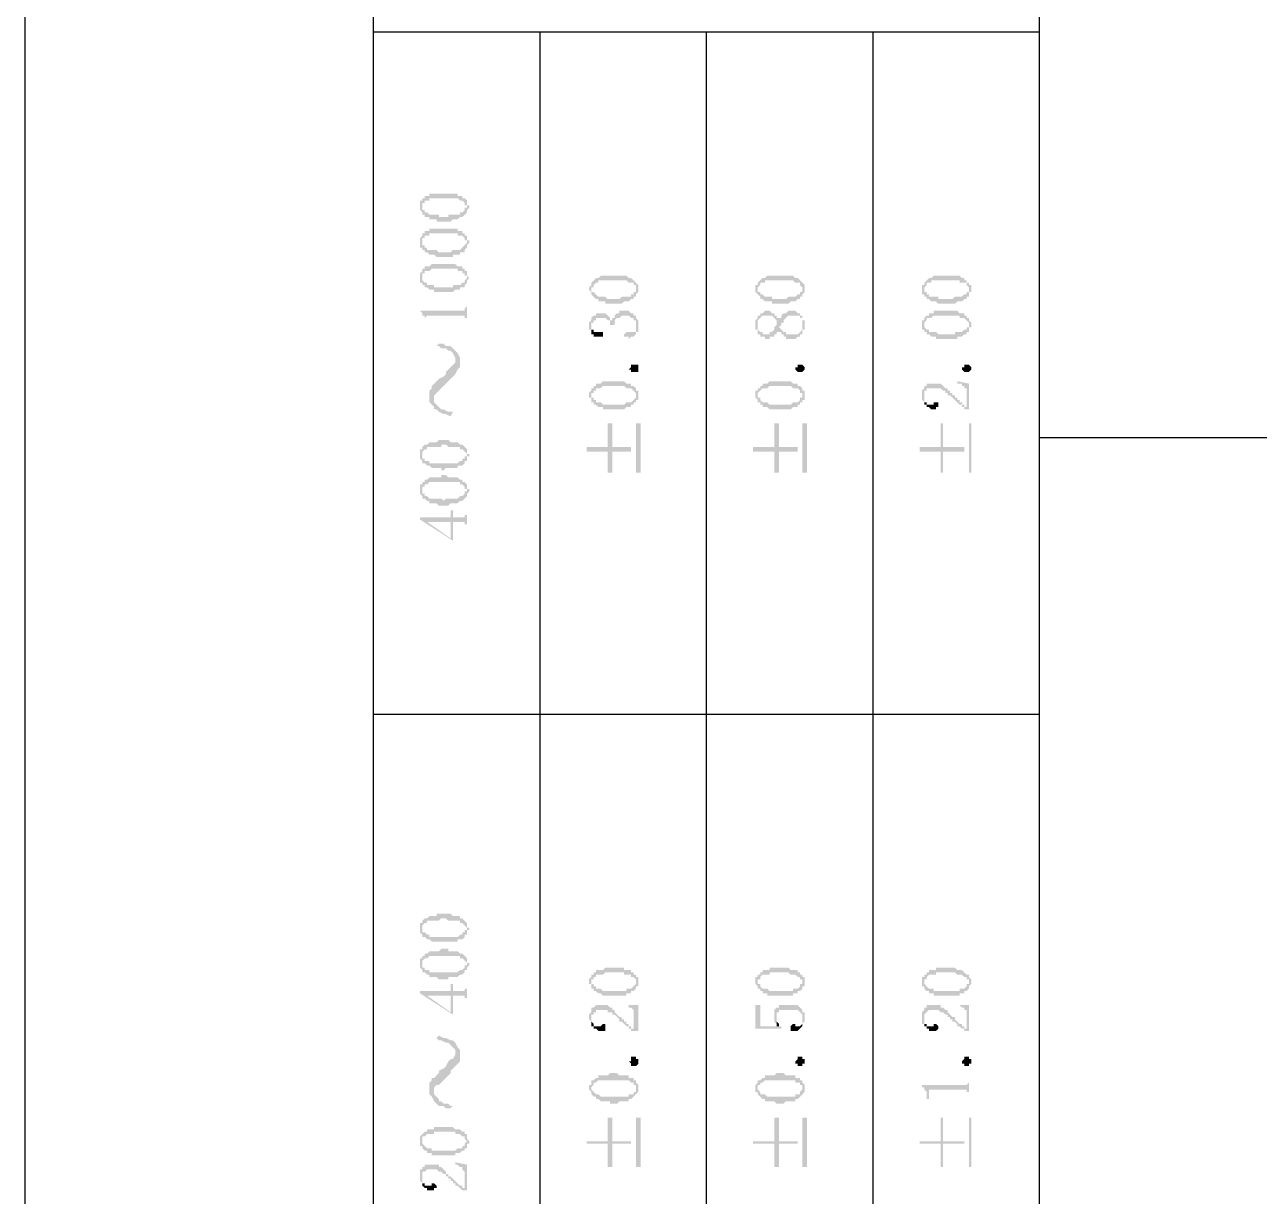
# Model space of a CAD drawing. Header units: inches. Extents: x 3613 to 8393, y -2205 to -794.
# Drawn here: x 5755.97 to 5779.73, y -1768.78 to -1746.24 of the extents above; entities that cross this region are included whole.
import ezdxf

# ---------------------------------------------------------------- set-up
doc = ezdxf.new("R2010")
doc.units = ezdxf.units.IN
doc.header["$MEASUREMENT"] = 0

msp = doc.modelspace()

# ---------------------------------------------------------------- hatches: boundary and pattern name
at = {"transparency": 33554559}
for points in [[(5763.582, -1749.761), (5763.582, -1749.806), (5763.582, -1749.806), (5763.627, -1749.851), (5763.627, -1749.715), (5763.627, -1749.67), (5763.673, -1749.67), (5763.673, -1749.625), (5763.763, -1749.625), (5763.763, -1749.58), (5764.304, -1749.58), (5764.35, -1749.625), (5764.395, -1749.625), (5764.44, -1749.67), (5764.44, -1749.715), (5764.485, -1749.715), (5764.485, -1749.761), (5764.485, -1749.625), (5764.44, -1749.58), (5764.395, -1749.58), (5764.395, -1749.535), (5764.304, -1749.535), (5764.304, -1749.49), (5763.763, -1749.49), (5763.763, -1749.535), (5763.673, -1749.535), (5763.673, -1749.58), (5763.627, -1749.58), (5763.627, -1749.625), (5763.582, -1749.625), (5763.582, -1749.67), (5763.582, -1749.715)], [(5763.627, -1749.851), (5763.627, -1749.896), (5763.673, -1749.896), (5763.673, -1749.941), (5763.763, -1749.941), (5763.763, -1749.986), (5763.898, -1749.986), (5763.898, -1750.031), (5764.169, -1750.031), (5764.214, -1749.986), (5764.304, -1749.986), (5764.35, -1749.941), (5764.395, -1749.941), (5764.44, -1749.896), (5764.44, -1749.896), (5764.485, -1749.851), (5764.485, -1749.806), (5764.485, -1749.806), (5764.53, -1749.761), (5764.53, -1749.715), (5764.485, -1749.715), (5764.485, -1749.67), (5764.485, -1749.625), (5764.485, -1749.761), (5764.44, -1749.761), (5764.44, -1749.806), (5764.44, -1749.806), (5764.395, -1749.851), (5764.35, -1749.851), (5764.35, -1749.896), (5764.124, -1749.896), (5764.124, -1749.941), (5763.943, -1749.941), (5763.943, -1749.896), (5763.763, -1749.896), (5763.718, -1749.851), (5763.673, -1749.851), (5763.673, -1749.806), (5763.627, -1749.806), (5763.627, -1749.761), (5763.627, -1749.761)], [(5763.582, -1750.438), (5763.582, -1750.528), (5763.627, -1750.528), (5763.627, -1750.438), (5763.627, -1750.392), (5763.627, -1750.347), (5763.673, -1750.347), (5763.673, -1750.302), (5763.763, -1750.302), (5763.763, -1750.257), (5764.304, -1750.257), (5764.304, -1750.302), (5764.395, -1750.302), (5764.44, -1750.347), (5764.44, -1750.392), (5764.485, -1750.392), (5764.485, -1750.438), (5764.485, -1750.302), (5764.44, -1750.302), (5764.44, -1750.257), (5764.395, -1750.257), (5764.395, -1750.212), (5764.304, -1750.212), (5764.304, -1750.167), (5763.763, -1750.167), (5763.763, -1750.212), (5763.673, -1750.212), (5763.673, -1750.257), (5763.627, -1750.257), (5763.627, -1750.302), (5763.627, -1750.302), (5763.582, -1750.347), (5763.582, -1750.392), (5763.582, -1750.392)], [(5763.627, -1750.528), (5763.627, -1750.573), (5763.673, -1750.573), (5763.673, -1750.618), (5763.718, -1750.618), (5763.763, -1750.663), (5763.853, -1750.663), (5763.898, -1750.708), (5764.214, -1750.708), (5764.214, -1750.663), (5764.35, -1750.663), (5764.35, -1750.618), (5764.44, -1750.618), (5764.44, -1750.573), (5764.44, -1750.573), (5764.485, -1750.528), (5764.485, -1750.483), (5764.485, -1750.483), (5764.53, -1750.438), (5764.53, -1750.392), (5764.485, -1750.392), (5764.485, -1750.347), (5764.485, -1750.302), (5764.485, -1750.438), (5764.485, -1750.438), (5764.44, -1750.483), (5764.44, -1750.483), (5764.395, -1750.528), (5764.395, -1750.528), (5764.35, -1750.573), (5764.214, -1750.573), (5764.169, -1750.618), (5763.943, -1750.618), (5763.898, -1750.573), (5763.718, -1750.573), (5763.718, -1750.528), (5763.673, -1750.528), (5763.673, -1750.483), (5763.627, -1750.483), (5763.627, -1750.438), (5763.627, -1750.438)], [(5763.582, -1751.115), (5763.582, -1751.16), (5763.582, -1751.205), (5763.627, -1751.205), (5763.627, -1751.25), (5763.627, -1751.115), (5763.627, -1751.069), (5763.627, -1751.024), (5763.673, -1751.024), (5763.673, -1750.979), (5763.763, -1750.979), (5763.808, -1750.934), (5764.304, -1750.934), (5764.304, -1750.979), (5764.395, -1750.979), (5764.395, -1751.024), (5764.44, -1751.024), (5764.44, -1751.069), (5764.485, -1751.069), (5764.485, -1751.115), (5764.485, -1750.979), (5764.44, -1750.979), (5764.44, -1750.934), (5764.395, -1750.934), (5764.395, -1750.889), (5764.304, -1750.889), (5764.259, -1750.844), (5763.808, -1750.844), (5763.763, -1750.889), (5763.673, -1750.889), (5763.673, -1750.934), (5763.627, -1750.934), (5763.627, -1750.979), (5763.627, -1750.979), (5763.582, -1751.024), (5763.582, -1751.069), (5763.582, -1751.069)], [(5763.627, -1751.25), (5763.673, -1751.25), (5763.673, -1751.295), (5763.718, -1751.295), (5763.763, -1751.34), (5763.853, -1751.34), (5763.853, -1751.385), (5764.214, -1751.385), (5764.259, -1751.34), (5764.35, -1751.34), (5764.35, -1751.295), (5764.44, -1751.295), (5764.44, -1751.25), (5764.44, -1751.25), (5764.485, -1751.205), (5764.485, -1751.16), (5764.485, -1751.16), (5764.53, -1751.115), (5764.53, -1751.115), (5764.485, -1751.069), (5764.485, -1751.024), (5764.485, -1750.979), (5764.485, -1751.115), (5764.485, -1751.115), (5764.44, -1751.16), (5764.44, -1751.205), (5764.395, -1751.205), (5764.35, -1751.25), (5764.214, -1751.25), (5764.214, -1751.295), (5763.853, -1751.295), (5763.853, -1751.25), (5763.718, -1751.25), (5763.718, -1751.205), (5763.673, -1751.205), (5763.627, -1751.16), (5763.627, -1751.115), (5763.627, -1751.115)], [(5766.832, -1751.34), (5766.832, -1751.34), (5766.877, -1751.385), (5766.877, -1751.43), (5766.877, -1751.34), (5766.877, -1751.295), (5766.922, -1751.295), (5766.922, -1751.25), (5766.922, -1751.25), (5766.967, -1751.205), (5767.012, -1751.205), (5767.012, -1751.16), (5767.554, -1751.16), (5767.599, -1751.205), (5767.689, -1751.205), (5767.689, -1751.25), (5767.735, -1751.25), (5767.735, -1751.295), (5767.735, -1751.34), (5767.735, -1751.205), (5767.735, -1751.205), (5767.689, -1751.16), (5767.689, -1751.16), (5767.644, -1751.115), (5767.599, -1751.115), (5767.554, -1751.069), (5767.058, -1751.069), (5767.012, -1751.115), (5766.967, -1751.115), (5766.922, -1751.16), (5766.922, -1751.16), (5766.877, -1751.205), (5766.877, -1751.25), (5766.877, -1751.25), (5766.832, -1751.295), (5766.832, -1751.295)], [(5766.877, -1751.43), (5766.922, -1751.476), (5766.922, -1751.476), (5766.967, -1751.521), (5767.012, -1751.521), (5767.012, -1751.566), (5767.148, -1751.566), (5767.148, -1751.611), (5767.464, -1751.611), (5767.509, -1751.566), (5767.599, -1751.566), (5767.644, -1751.521), (5767.689, -1751.521), (5767.689, -1751.476), (5767.735, -1751.476), (5767.735, -1751.43), (5767.735, -1751.43), (5767.78, -1751.385), (5767.78, -1751.34), (5767.78, -1751.295), (5767.78, -1751.25), (5767.78, -1751.25), (5767.735, -1751.205), (5767.735, -1751.34), (5767.735, -1751.385), (5767.689, -1751.385), (5767.689, -1751.43), (5767.644, -1751.43), (5767.644, -1751.476), (5767.464, -1751.476), (5767.419, -1751.521), (5767.193, -1751.521), (5767.148, -1751.476), (5767.012, -1751.476), (5766.967, -1751.43), (5766.967, -1751.43), (5766.922, -1751.385), (5766.877, -1751.385), (5766.877, -1751.34), (5766.877, -1751.34)], [(5770.036, -1751.34), (5770.036, -1751.385), (5770.081, -1751.43), (5770.081, -1751.34), (5770.081, -1751.295), (5770.081, -1751.295), (5770.127, -1751.25), (5770.127, -1751.205), (5770.217, -1751.205), (5770.217, -1751.16), (5770.758, -1751.16), (5770.804, -1751.205), (5770.894, -1751.205), (5770.894, -1751.25), (5770.894, -1751.25), (5770.939, -1751.295), (5770.939, -1751.34), (5770.939, -1751.205), (5770.939, -1751.205), (5770.894, -1751.16), (5770.894, -1751.16), (5770.849, -1751.115), (5770.804, -1751.115), (5770.758, -1751.069), (5770.262, -1751.069), (5770.217, -1751.115), (5770.172, -1751.115), (5770.127, -1751.16), (5770.127, -1751.16), (5770.081, -1751.205), (5770.081, -1751.25), (5770.036, -1751.25), (5770.036, -1751.295), (5770.036, -1751.295)], [(5770.081, -1751.43), (5770.127, -1751.476), (5770.127, -1751.521), (5770.172, -1751.521), (5770.217, -1751.566), (5770.352, -1751.566), (5770.352, -1751.611), (5770.668, -1751.611), (5770.713, -1751.566), (5770.804, -1751.566), (5770.849, -1751.521), (5770.894, -1751.521), (5770.894, -1751.476), (5770.939, -1751.476), (5770.939, -1751.43), (5770.939, -1751.43), (5770.984, -1751.385), (5770.984, -1751.34), (5770.984, -1751.295), (5770.984, -1751.25), (5770.984, -1751.25), (5770.939, -1751.205), (5770.939, -1751.34), (5770.939, -1751.385), (5770.894, -1751.385), (5770.894, -1751.43), (5770.849, -1751.43), (5770.804, -1751.476), (5770.668, -1751.476), (5770.623, -1751.521), (5770.352, -1751.521), (5770.352, -1751.476), (5770.217, -1751.476), (5770.172, -1751.43), (5770.127, -1751.43), (5770.127, -1751.385), (5770.081, -1751.385), (5770.081, -1751.34), (5770.081, -1751.34)], [(5773.241, -1751.34), (5773.241, -1751.43), (5773.286, -1751.43), (5773.286, -1751.34), (5773.286, -1751.295), (5773.286, -1751.295), (5773.331, -1751.25), (5773.331, -1751.205), (5773.421, -1751.205), (5773.421, -1751.16), (5773.963, -1751.16), (5773.963, -1751.205), (5774.098, -1751.205), (5774.098, -1751.25), (5774.098, -1751.25), (5774.143, -1751.295), (5774.143, -1751.34), (5774.143, -1751.205), (5774.098, -1751.205), (5774.098, -1751.16), (5774.053, -1751.16), (5774.053, -1751.115), (5774.008, -1751.115), (5773.963, -1751.069), (5773.466, -1751.069), (5773.421, -1751.115), (5773.376, -1751.115), (5773.331, -1751.16), (5773.331, -1751.16), (5773.286, -1751.205), (5773.286, -1751.25), (5773.241, -1751.25), (5773.241, -1751.295), (5773.241, -1751.295)], [(5773.286, -1751.43), (5773.286, -1751.476), (5773.331, -1751.476), (5773.331, -1751.521), (5773.376, -1751.521), (5773.421, -1751.566), (5773.511, -1751.566), (5773.557, -1751.611), (5773.873, -1751.611), (5773.918, -1751.566), (5774.008, -1751.566), (5774.053, -1751.521), (5774.098, -1751.521), (5774.098, -1751.476), (5774.143, -1751.476), (5774.143, -1751.43), (5774.143, -1751.385), (5774.188, -1751.385), (5774.188, -1751.34), (5774.188, -1751.295), (5774.188, -1751.25), (5774.143, -1751.25), (5774.143, -1751.205), (5774.143, -1751.34), (5774.143, -1751.385), (5774.098, -1751.385), (5774.098, -1751.43), (5774.053, -1751.43), (5774.008, -1751.476), (5773.873, -1751.476), (5773.827, -1751.521), (5773.557, -1751.521), (5773.557, -1751.476), (5773.376, -1751.476), (5773.376, -1751.43), (5773.331, -1751.43), (5773.331, -1751.385), (5773.286, -1751.385), (5773.286, -1751.34), (5773.286, -1751.34)], [(5763.582, -1751.746), (5763.582, -1751.746), (5763.627, -1751.792), (5763.627, -1751.837), (5763.673, -1751.837), (5763.673, -1751.882), (5763.673, -1751.972), (5763.673, -1751.882), (5763.718, -1751.837), (5764.44, -1751.837), (5764.44, -1751.882), (5764.485, -1751.882), (5764.485, -1751.972), (5764.485, -1751.566), (5764.485, -1751.656), (5764.485, -1751.656), (5764.44, -1751.701), (5764.44, -1751.746), (5764.395, -1751.746)], [(5766.832, -1752.017), (5766.832, -1752.107), (5766.877, -1752.107), (5766.877, -1752.153), (5766.877, -1752.017), (5766.877, -1751.972), (5766.922, -1751.972), (5766.922, -1751.927), (5766.967, -1751.927), (5766.967, -1751.882), (5767.148, -1751.882), (5767.193, -1751.927), (5767.238, -1751.927), (5767.238, -1751.972), (5767.238, -1752.017), (5767.283, -1752.017), (5767.283, -1752.107), (5767.283, -1752.017), (5767.328, -1752.017), (5767.328, -1751.972), (5767.328, -1751.927), (5767.328, -1751.927), (5767.373, -1751.882), (5767.419, -1751.882), (5767.464, -1751.837), (5767.599, -1751.837), (5767.644, -1751.882), (5767.689, -1751.882), (5767.689, -1751.927), (5767.735, -1751.927), (5767.735, -1751.972), (5767.735, -1752.062), (5767.735, -1751.882), (5767.735, -1751.837), (5767.689, -1751.837), (5767.689, -1751.792), (5767.644, -1751.792), (5767.599, -1751.746), (5767.419, -1751.746), (5767.419, -1751.792), (5767.373, -1751.792), (5767.328, -1751.837), (5767.328, -1751.882), (5767.283, -1751.882), (5767.283, -1751.972), (5767.283, -1751.927), (5767.238, -1751.927), (5767.238, -1751.882), (5767.238, -1751.882), (5767.193, -1751.837), (5767.193, -1751.837), (5767.148, -1751.792), (5766.967, -1751.792), (5766.967, -1751.837), (5766.922, -1751.837), (5766.877, -1751.882), (5766.877, -1751.927), (5766.877, -1751.927), (5766.832, -1751.972), (5766.832, -1751.972)], [(5767.509, -1752.198), (5767.509, -1752.243), (5767.599, -1752.243), (5767.599, -1752.288), (5767.599, -1752.288), (5767.644, -1752.243), (5767.689, -1752.243), (5767.735, -1752.198), (5767.735, -1752.153), (5767.78, -1752.153), (5767.78, -1752.107), (5767.78, -1752.017), (5767.78, -1751.972), (5767.78, -1751.927), (5767.78, -1751.927), (5767.735, -1751.882), (5767.735, -1752.062), (5767.735, -1752.153), (5767.554, -1752.153)], [(5770.036, -1752.017), (5770.036, -1752.107), (5770.081, -1752.107), (5770.081, -1752.153), (5770.081, -1752.198), (5770.127, -1752.198), (5770.127, -1752.243), (5770.217, -1752.243), (5770.217, -1752.288), (5770.307, -1752.288), (5770.307, -1752.243), (5770.397, -1752.243), (5770.397, -1752.198), (5770.442, -1752.198), (5770.442, -1752.153), (5770.488, -1752.153), (5770.488, -1752.107), (5770.488, -1752.153), (5770.488, -1752.062), (5770.488, -1752.062), (5770.533, -1752.017), (5770.533, -1751.972), (5770.578, -1751.972), (5770.578, -1751.927), (5770.578, -1751.927), (5770.623, -1751.882), (5770.623, -1751.882), (5770.668, -1751.837), (5770.894, -1751.837), (5770.894, -1751.882), (5770.939, -1751.882), (5770.939, -1751.972), (5770.939, -1752.153), (5770.939, -1752.107), (5770.984, -1752.107), (5770.984, -1752.062), (5770.984, -1751.972), (5770.984, -1751.927), (5770.939, -1751.927), (5770.939, -1751.882), (5770.939, -1751.837), (5770.894, -1751.837), (5770.894, -1751.792), (5770.849, -1751.792), (5770.804, -1751.746), (5770.668, -1751.746), (5770.623, -1751.792), (5770.578, -1751.792), (5770.533, -1751.837), (5770.533, -1751.882), (5770.488, -1751.882), (5770.488, -1751.927), (5770.488, -1751.882), (5770.442, -1751.972), (5770.442, -1752.017), (5770.442, -1752.017), (5770.397, -1752.062), (5770.397, -1752.107), (5770.397, -1752.107), (5770.352, -1752.153), (5770.307, -1752.153), (5770.307, -1752.198), (5770.172, -1752.198), (5770.172, -1752.153), (5770.127, -1752.153), (5770.081, -1752.107), (5770.081, -1752.062), (5770.081, -1751.882), (5770.081, -1751.882), (5770.036, -1751.927), (5770.036, -1751.972), (5770.036, -1751.972)], [(5770.081, -1751.882), (5770.081, -1752.017), (5770.081, -1751.972), (5770.081, -1751.927), (5770.081, -1751.927), (5770.127, -1751.882), (5770.127, -1751.882), (5770.172, -1751.837), (5770.352, -1751.837), (5770.397, -1751.882), (5770.397, -1751.882), (5770.442, -1751.927), (5770.442, -1751.972), (5770.488, -1751.882), (5770.442, -1751.882), (5770.442, -1751.837), (5770.397, -1751.837), (5770.397, -1751.792), (5770.352, -1751.792), (5770.307, -1751.746), (5770.217, -1751.746), (5770.172, -1751.792), (5770.127, -1751.792), (5770.127, -1751.837), (5770.081, -1751.837)], [(5773.241, -1752.017), (5773.241, -1752.062), (5773.241, -1752.107), (5773.286, -1752.107), (5773.286, -1752.153), (5773.286, -1752.017), (5773.286, -1751.972), (5773.286, -1751.972), (5773.331, -1751.927), (5773.331, -1751.882), (5773.421, -1751.882), (5773.466, -1751.837), (5773.963, -1751.837), (5773.963, -1751.882), (5774.053, -1751.882), (5774.098, -1751.927), (5774.098, -1751.927), (5774.143, -1751.972), (5774.143, -1752.017), (5774.143, -1751.882), (5774.098, -1751.882), (5774.098, -1751.837), (5774.053, -1751.837), (5774.053, -1751.792), (5773.963, -1751.792), (5773.918, -1751.746), (5773.466, -1751.746), (5773.466, -1751.792), (5773.376, -1751.792), (5773.376, -1751.837), (5773.331, -1751.837), (5773.286, -1751.882), (5773.286, -1751.927), (5773.241, -1751.927), (5773.241, -1751.972), (5773.241, -1751.972)], [(5773.286, -1752.153), (5773.331, -1752.153), (5773.331, -1752.198), (5773.376, -1752.198), (5773.421, -1752.243), (5773.511, -1752.243), (5773.511, -1752.288), (5773.918, -1752.288), (5773.918, -1752.243), (5774.008, -1752.243), (5774.053, -1752.198), (5774.098, -1752.198), (5774.098, -1752.153), (5774.143, -1752.153), (5774.143, -1752.107), (5774.143, -1752.062), (5774.188, -1752.062), (5774.188, -1752.017), (5774.188, -1751.972), (5774.188, -1751.972), (5774.143, -1751.927), (5774.143, -1751.882), (5774.143, -1752.017), (5774.143, -1752.062), (5774.098, -1752.062), (5774.098, -1752.107), (5774.053, -1752.107), (5774.008, -1752.153), (5773.873, -1752.153), (5773.873, -1752.198), (5773.557, -1752.198), (5773.511, -1752.153), (5773.376, -1752.153), (5773.376, -1752.107), (5773.331, -1752.107), (5773.286, -1752.062), (5773.286, -1752.017), (5773.286, -1752.017)], [(5766.877, -1752.153), (5766.877, -1752.198), (5766.922, -1752.198), (5766.922, -1752.243), (5767.103, -1752.243), (5767.103, -1752.198), (5767.103, -1752.153), (5766.922, -1752.153), (5766.922, -1752.107), (5766.877, -1752.107), (5766.877, -1752.062), (5766.877, -1752.062)], [(5770.488, -1752.153), (5770.533, -1752.153), (5770.533, -1752.198), (5770.578, -1752.198), (5770.578, -1752.243), (5770.623, -1752.243), (5770.623, -1752.288), (5770.804, -1752.288), (5770.849, -1752.243), (5770.894, -1752.243), (5770.894, -1752.198), (5770.939, -1752.198), (5770.939, -1752.153), (5770.939, -1752.017), (5770.939, -1752.107), (5770.939, -1752.107), (5770.894, -1752.153), (5770.894, -1752.153), (5770.849, -1752.198), (5770.623, -1752.198), (5770.623, -1752.153), (5770.578, -1752.153), (5770.533, -1752.107), (5770.533, -1752.107), (5770.488, -1752.062)], [(5763.898, -1752.423), (5763.943, -1752.423), (5763.989, -1752.469), (5764.079, -1752.469), (5764.124, -1752.514), (5764.169, -1752.514), (5764.214, -1752.559), (5764.259, -1752.649), (5764.259, -1752.965), (5764.259, -1752.965), (5764.304, -1752.875), (5764.35, -1752.83), (5764.35, -1752.649), (5764.304, -1752.559), (5764.259, -1752.514), (5764.259, -1752.514), (5764.214, -1752.469), (5764.169, -1752.423), (5764.079, -1752.423), (5764.034, -1752.378), (5763.943, -1752.378)], [(5763.763, -1753.416), (5763.763, -1753.507), (5763.808, -1753.552), (5763.853, -1753.597), (5763.853, -1753.416), (5763.853, -1753.371), (5763.898, -1753.326), (5763.943, -1753.281), (5763.989, -1753.236), (5764.034, -1753.191), (5764.079, -1753.146), (5764.124, -1753.1), (5764.169, -1753.055), (5764.169, -1753.055), (5764.214, -1753.01), (5764.259, -1752.965), (5764.259, -1752.694), (5764.259, -1752.739), (5764.214, -1752.784), (5764.169, -1752.83), (5764.124, -1752.875), (5764.079, -1752.92), (5764.079, -1752.965), (5764.034, -1753.01), (5763.943, -1753.055), (5763.943, -1753.055), (5763.898, -1753.1), (5763.853, -1753.146), (5763.808, -1753.191), (5763.808, -1753.236), (5763.763, -1753.281), (5763.763, -1753.326)], [(5767.78, -1752.875), (5767.78, -1752.92), (5767.644, -1752.92), (5767.644, -1752.875), (5767.599, -1752.875), (5767.644, -1752.83), (5767.644, -1752.784), (5767.78, -1752.784), (5767.78, -1752.83), (5767.78, -1752.875)], [(5770.984, -1752.875), (5770.984, -1752.875), (5770.939, -1752.92), (5770.849, -1752.92), (5770.804, -1752.875), (5770.804, -1752.83), (5770.849, -1752.83), (5770.849, -1752.784), (5770.939, -1752.784), (5770.984, -1752.83), (5770.984, -1752.875)], [(5774.188, -1752.875), (5774.188, -1752.875), (5774.143, -1752.92), (5774.053, -1752.92), (5774.008, -1752.875), (5774.008, -1752.83), (5774.053, -1752.83), (5774.053, -1752.784), (5774.143, -1752.784), (5774.188, -1752.83), (5774.188, -1752.875)], [(5766.832, -1753.371), (5766.832, -1753.416), (5766.877, -1753.416), (5766.877, -1753.461), (5766.877, -1753.507), (5766.877, -1753.371), (5766.877, -1753.326), (5766.922, -1753.326), (5766.922, -1753.281), (5766.967, -1753.281), (5766.967, -1753.236), (5767.058, -1753.236), (5767.103, -1753.191), (5767.509, -1753.191), (5767.554, -1753.236), (5767.644, -1753.236), (5767.689, -1753.281), (5767.689, -1753.281), (5767.735, -1753.326), (5767.735, -1753.371), (5767.735, -1753.236), (5767.735, -1753.236), (5767.689, -1753.191), (5767.644, -1753.191), (5767.644, -1753.146), (5767.554, -1753.146), (5767.509, -1753.1), (5767.103, -1753.1), (5767.058, -1753.146), (5766.967, -1753.146), (5766.967, -1753.191), (5766.922, -1753.191), (5766.922, -1753.236), (5766.877, -1753.236), (5766.877, -1753.281), (5766.877, -1753.281), (5766.832, -1753.326), (5766.832, -1753.326)], [(5770.036, -1753.371), (5770.036, -1753.416), (5770.036, -1753.416), (5770.081, -1753.461), (5770.081, -1753.507), (5770.081, -1753.371), (5770.081, -1753.326), (5770.081, -1753.326), (5770.127, -1753.281), (5770.127, -1753.281), (5770.172, -1753.236), (5770.262, -1753.236), (5770.307, -1753.191), (5770.713, -1753.191), (5770.758, -1753.236), (5770.849, -1753.236), (5770.894, -1753.281), (5770.894, -1753.326), (5770.939, -1753.326), (5770.939, -1753.371), (5770.939, -1753.236), (5770.939, -1753.236), (5770.894, -1753.191), (5770.849, -1753.191), (5770.849, -1753.146), (5770.758, -1753.146), (5770.713, -1753.1), (5770.307, -1753.1), (5770.262, -1753.146), (5770.172, -1753.146), (5770.172, -1753.191), (5770.127, -1753.191), (5770.127, -1753.236), (5770.081, -1753.236), (5770.081, -1753.281), (5770.036, -1753.281), (5770.036, -1753.326), (5770.036, -1753.326)], [(5773.241, -1753.371), (5773.241, -1753.416), (5773.241, -1753.461), (5773.241, -1753.461), (5773.286, -1753.507), (5773.286, -1753.371), (5773.286, -1753.281), (5773.331, -1753.281), (5773.331, -1753.236), (5773.602, -1753.236), (5773.647, -1753.281), (5773.692, -1753.281), (5773.692, -1753.326), (5773.737, -1753.326), (5773.737, -1753.371), (5773.782, -1753.371), (5773.827, -1753.416), (5773.827, -1753.416), (5773.873, -1753.461), (5773.873, -1753.461), (5773.918, -1753.507), (5773.918, -1753.507), (5773.963, -1753.552), (5774.008, -1753.552), (5774.008, -1753.597), (5774.053, -1753.597), (5774.053, -1753.642), (5774.098, -1753.642), (5774.098, -1753.597), (5774.053, -1753.597), (5774.053, -1753.552), (5774.008, -1753.552), (5774.008, -1753.507), (5773.963, -1753.507), (5773.963, -1753.461), (5773.918, -1753.461), (5773.918, -1753.416), (5773.873, -1753.416), (5773.873, -1753.371), (5773.827, -1753.371), (5773.827, -1753.326), (5773.782, -1753.326), (5773.782, -1753.281), (5773.737, -1753.281), (5773.737, -1753.236), (5773.692, -1753.236), (5773.647, -1753.191), (5773.647, -1753.191), (5773.602, -1753.146), (5773.331, -1753.146), (5773.331, -1753.191), (5773.286, -1753.191), (5773.286, -1753.236), (5773.286, -1753.236), (5773.241, -1753.281), (5773.241, -1753.326), (5773.241, -1753.326)], [(5773.918, -1753.1), (5773.918, -1753.146), (5774.008, -1753.146), (5774.008, -1753.191), (5774.053, -1753.191), (5774.053, -1753.236), (5774.098, -1753.236), (5774.098, -1753.642), (5774.143, -1753.642), (5774.143, -1753.146)], [(5766.877, -1753.507), (5766.922, -1753.507), (5766.922, -1753.552), (5766.967, -1753.552), (5767.012, -1753.597), (5767.103, -1753.597), (5767.103, -1753.642), (5767.509, -1753.642), (5767.554, -1753.597), (5767.644, -1753.597), (5767.644, -1753.552), (5767.689, -1753.552), (5767.689, -1753.507), (5767.735, -1753.507), (5767.735, -1753.461), (5767.78, -1753.461), (5767.78, -1753.416), (5767.78, -1753.371), (5767.78, -1753.326), (5767.78, -1753.281), (5767.735, -1753.281), (5767.735, -1753.236), (5767.735, -1753.371), (5767.735, -1753.416), (5767.735, -1753.416), (5767.689, -1753.461), (5767.689, -1753.461), (5767.644, -1753.507), (5767.554, -1753.507), (5767.509, -1753.552), (5767.103, -1753.552), (5767.058, -1753.507), (5766.967, -1753.507), (5766.967, -1753.461), (5766.922, -1753.461), (5766.922, -1753.416), (5766.877, -1753.416), (5766.877, -1753.371), (5766.877, -1753.371)], [(5770.081, -1753.507), (5770.127, -1753.507), (5770.127, -1753.552), (5770.172, -1753.552), (5770.172, -1753.597), (5770.262, -1753.597), (5770.307, -1753.642), (5770.713, -1753.642), (5770.758, -1753.597), (5770.849, -1753.597), (5770.849, -1753.552), (5770.894, -1753.552), (5770.894, -1753.507), (5770.939, -1753.507), (5770.939, -1753.461), (5770.984, -1753.461), (5770.984, -1753.416), (5770.984, -1753.371), (5770.984, -1753.326), (5770.984, -1753.281), (5770.939, -1753.281), (5770.939, -1753.236), (5770.939, -1753.371), (5770.939, -1753.416), (5770.894, -1753.416), (5770.894, -1753.461), (5770.894, -1753.461), (5770.849, -1753.507), (5770.758, -1753.507), (5770.713, -1753.552), (5770.307, -1753.552), (5770.262, -1753.507), (5770.172, -1753.507), (5770.127, -1753.461), (5770.127, -1753.416), (5770.081, -1753.416), (5770.081, -1753.371), (5770.081, -1753.371)], [(5773.286, -1753.507), (5773.286, -1753.552), (5773.331, -1753.552), (5773.331, -1753.597), (5773.376, -1753.597), (5773.421, -1753.642), (5773.511, -1753.642), (5773.511, -1753.597), (5773.557, -1753.597), (5773.557, -1753.552), (5773.557, -1753.507), (5773.466, -1753.507), (5773.466, -1753.552), (5773.331, -1753.552), (5773.331, -1753.507), (5773.286, -1753.507), (5773.286, -1753.461), (5773.286, -1753.371)], [(5763.853, -1753.597), (5763.853, -1753.642), (5763.898, -1753.642), (5763.943, -1753.687), (5764.034, -1753.732), (5764.079, -1753.732), (5764.169, -1753.777), (5764.214, -1753.687), (5764.124, -1753.687), (5764.034, -1753.642), (5763.989, -1753.642), (5763.943, -1753.597), (5763.943, -1753.597), (5763.898, -1753.552), (5763.853, -1753.507), (5763.853, -1753.416)], [(5766.787, -1754.364), (5766.787, -1754.454), (5767.193, -1754.454), (5767.193, -1754.861), (5767.283, -1754.861), (5767.283, -1754.454), (5767.644, -1754.454), (5767.644, -1754.364), (5767.283, -1754.364), (5767.283, -1753.913), (5767.193, -1753.913), (5767.193, -1754.364)], [(5767.825, -1754.861), (5767.825, -1753.913), (5767.735, -1753.913), (5767.735, -1754.861)], [(5769.991, -1754.364), (5769.991, -1754.454), (5770.397, -1754.454), (5770.397, -1754.861), (5770.488, -1754.861), (5770.488, -1754.454), (5770.849, -1754.454), (5770.849, -1754.364), (5770.488, -1754.364), (5770.488, -1753.913), (5770.397, -1753.913), (5770.397, -1754.364)], [(5771.029, -1754.861), (5771.029, -1753.913), (5770.939, -1753.913), (5770.939, -1754.861)], [(5773.196, -1754.364), (5773.196, -1754.454), (5773.602, -1754.454), (5773.602, -1754.861), (5773.647, -1754.861), (5773.647, -1754.454), (5774.053, -1754.454), (5774.053, -1754.364), (5773.647, -1754.364), (5773.647, -1753.913), (5773.602, -1753.913), (5773.602, -1754.364)], [(5774.188, -1754.861), (5774.188, -1753.913), (5774.143, -1753.913), (5774.143, -1754.861)], [(5763.582, -1754.499), (5763.582, -1754.545), (5763.582, -1754.59), (5763.582, -1754.59), (5763.627, -1754.635), (5763.627, -1754.499), (5763.627, -1754.454), (5763.627, -1754.454), (5763.673, -1754.409), (5763.718, -1754.409), (5763.718, -1754.364), (5763.989, -1754.364), (5763.989, -1754.319), (5764.079, -1754.319), (5764.124, -1754.364), (5764.35, -1754.364), (5764.35, -1754.409), (5764.395, -1754.409), (5764.44, -1754.454), (5764.44, -1754.454), (5764.485, -1754.499), (5764.485, -1754.409), (5764.44, -1754.364), (5764.44, -1754.364), (5764.395, -1754.319), (5764.35, -1754.319), (5764.304, -1754.274), (5764.169, -1754.274), (5764.124, -1754.229), (5763.943, -1754.229), (5763.898, -1754.274), (5763.763, -1754.274), (5763.718, -1754.319), (5763.673, -1754.319), (5763.627, -1754.364), (5763.627, -1754.409), (5763.582, -1754.409), (5763.582, -1754.454)], [(5763.627, -1754.635), (5763.627, -1754.68), (5763.673, -1754.68), (5763.718, -1754.725), (5763.763, -1754.725), (5763.808, -1754.77), (5763.989, -1754.77), (5763.989, -1754.815), (5764.034, -1754.815), (5764.079, -1754.77), (5764.304, -1754.77), (5764.304, -1754.725), (5764.395, -1754.725), (5764.44, -1754.68), (5764.44, -1754.635), (5764.485, -1754.635), (5764.485, -1754.59), (5764.485, -1754.545), (5764.53, -1754.545), (5764.53, -1754.499), (5764.485, -1754.499), (5764.485, -1754.454), (5764.485, -1754.409), (5764.485, -1754.545), (5764.44, -1754.545), (5764.44, -1754.59), (5764.395, -1754.59), (5764.395, -1754.635), (5764.35, -1754.635), (5764.304, -1754.68), (5763.763, -1754.68), (5763.763, -1754.635), (5763.673, -1754.635), (5763.673, -1754.59), (5763.627, -1754.59), (5763.627, -1754.545), (5763.627, -1754.499)], [(5763.582, -1755.176), (5763.582, -1755.222), (5763.582, -1755.267), (5763.582, -1755.267), (5763.627, -1755.312), (5763.627, -1755.176), (5763.627, -1755.131), (5763.673, -1755.131), (5763.673, -1755.086), (5763.718, -1755.086), (5763.763, -1755.041), (5764.35, -1755.041), (5764.35, -1755.086), (5764.395, -1755.086), (5764.44, -1755.131), (5764.44, -1755.176), (5764.485, -1755.176), (5764.485, -1755.086), (5764.44, -1755.041), (5764.395, -1755.041), (5764.395, -1754.996), (5764.35, -1754.996), (5764.304, -1754.951), (5764.124, -1754.951), (5764.079, -1754.906), (5763.989, -1754.906), (5763.989, -1754.951), (5763.763, -1754.951), (5763.718, -1754.996), (5763.673, -1754.996), (5763.673, -1755.041), (5763.627, -1755.041), (5763.627, -1755.086), (5763.582, -1755.086), (5763.582, -1755.131)], [(5763.627, -1755.312), (5763.627, -1755.357), (5763.673, -1755.357), (5763.718, -1755.402), (5763.763, -1755.402), (5763.763, -1755.447), (5763.898, -1755.447), (5763.943, -1755.492), (5764.124, -1755.492), (5764.169, -1755.447), (5764.304, -1755.447), (5764.35, -1755.402), (5764.395, -1755.402), (5764.44, -1755.357), (5764.44, -1755.357), (5764.485, -1755.312), (5764.485, -1755.267), (5764.485, -1755.267), (5764.53, -1755.222), (5764.53, -1755.176), (5764.485, -1755.176), (5764.485, -1755.131), (5764.485, -1755.086), (5764.485, -1755.222), (5764.44, -1755.222), (5764.44, -1755.267), (5764.44, -1755.267), (5764.395, -1755.312), (5764.35, -1755.312), (5764.304, -1755.357), (5764.079, -1755.357), (5764.034, -1755.402), (5764.034, -1755.402), (5763.989, -1755.357), (5763.763, -1755.357), (5763.718, -1755.312), (5763.673, -1755.312), (5763.673, -1755.267), (5763.627, -1755.267), (5763.627, -1755.222), (5763.627, -1755.176)], [(5763.582, -1755.718), (5763.582, -1755.763), (5764.214, -1756.169), (5764.214, -1755.808), (5764.44, -1755.808), (5764.44, -1755.853), (5764.485, -1755.853), (5764.485, -1755.944), (5764.485, -1755.583), (5764.485, -1755.673), (5764.44, -1755.673), (5764.44, -1755.718), (5764.214, -1755.718), (5764.214, -1755.583), (5764.169, -1755.583), (5764.169, -1756.124), (5763.718, -1755.808), (5763.718, -1755.808)], [(5763.582, -1755.718), (5763.718, -1755.808), (5764.169, -1755.808), (5764.169, -1756.124), (5764.169, -1755.718)], [(5763.582, -1763.616), (5763.582, -1763.661), (5763.582, -1763.706), (5763.582, -1763.706), (5763.627, -1763.752), (5763.627, -1763.616), (5763.627, -1763.571), (5763.627, -1763.571), (5763.673, -1763.526), (5763.718, -1763.526), (5763.718, -1763.481), (5763.943, -1763.481), (5763.989, -1763.436), (5764.079, -1763.436), (5764.124, -1763.481), (5764.35, -1763.481), (5764.35, -1763.526), (5764.395, -1763.526), (5764.44, -1763.571), (5764.44, -1763.571), (5764.485, -1763.616), (5764.485, -1763.526), (5764.44, -1763.481), (5764.44, -1763.481), (5764.395, -1763.436), (5764.35, -1763.436), (5764.35, -1763.391), (5764.214, -1763.391), (5764.169, -1763.345), (5763.898, -1763.345), (5763.898, -1763.391), (5763.763, -1763.391), (5763.718, -1763.436), (5763.673, -1763.436), (5763.627, -1763.481), (5763.627, -1763.526), (5763.582, -1763.526), (5763.582, -1763.571)], [(5763.627, -1763.752), (5763.627, -1763.797), (5763.673, -1763.797), (5763.718, -1763.842), (5763.763, -1763.842), (5763.808, -1763.887), (5764.304, -1763.887), (5764.304, -1763.842), (5764.395, -1763.842), (5764.44, -1763.797), (5764.44, -1763.752), (5764.485, -1763.752), (5764.485, -1763.706), (5764.485, -1763.661), (5764.53, -1763.661), (5764.53, -1763.616), (5764.485, -1763.616), (5764.485, -1763.571), (5764.485, -1763.526), (5764.485, -1763.661), (5764.44, -1763.661), (5764.44, -1763.706), (5764.395, -1763.706), (5764.395, -1763.752), (5764.35, -1763.752), (5764.304, -1763.797), (5763.763, -1763.797), (5763.763, -1763.752), (5763.718, -1763.752), (5763.673, -1763.706), (5763.627, -1763.706), (5763.627, -1763.661), (5763.627, -1763.616)], [(5763.582, -1764.293), (5763.582, -1764.338), (5763.582, -1764.383), (5763.582, -1764.383), (5763.627, -1764.429), (5763.627, -1764.293), (5763.627, -1764.248), (5763.627, -1764.248), (5763.673, -1764.203), (5763.718, -1764.203), (5763.763, -1764.158), (5764.35, -1764.158), (5764.35, -1764.203), (5764.395, -1764.203), (5764.44, -1764.248), (5764.44, -1764.248), (5764.485, -1764.293), (5764.485, -1764.203), (5764.44, -1764.158), (5764.44, -1764.158), (5764.395, -1764.113), (5764.35, -1764.113), (5764.304, -1764.067), (5764.124, -1764.067), (5764.124, -1764.022), (5763.989, -1764.022), (5763.943, -1764.067), (5763.763, -1764.067), (5763.718, -1764.113), (5763.673, -1764.113), (5763.673, -1764.158), (5763.627, -1764.158), (5763.627, -1764.203), (5763.582, -1764.203), (5763.582, -1764.248)], [(5763.627, -1764.429), (5763.627, -1764.474), (5763.673, -1764.474), (5763.718, -1764.519), (5763.763, -1764.519), (5763.763, -1764.564), (5763.898, -1764.564), (5763.943, -1764.609), (5764.124, -1764.609), (5764.124, -1764.564), (5764.304, -1764.564), (5764.35, -1764.519), (5764.395, -1764.519), (5764.44, -1764.474), (5764.44, -1764.429), (5764.485, -1764.429), (5764.485, -1764.383), (5764.485, -1764.383), (5764.53, -1764.338), (5764.53, -1764.293), (5764.485, -1764.293), (5764.485, -1764.248), (5764.485, -1764.203), (5764.485, -1764.338), (5764.44, -1764.338), (5764.44, -1764.383), (5764.44, -1764.383), (5764.395, -1764.429), (5764.35, -1764.429), (5764.304, -1764.474), (5763.763, -1764.474), (5763.763, -1764.429), (5763.673, -1764.429), (5763.673, -1764.383), (5763.627, -1764.383), (5763.627, -1764.338), (5763.627, -1764.293)], [(5766.832, -1764.654), (5766.832, -1764.699), (5766.877, -1764.699), (5766.877, -1764.744), (5766.877, -1764.79), (5766.877, -1764.654), (5766.877, -1764.609), (5766.922, -1764.609), (5766.922, -1764.564), (5766.967, -1764.564), (5766.967, -1764.519), (5767.103, -1764.519), (5767.148, -1764.474), (5767.509, -1764.474), (5767.509, -1764.519), (5767.644, -1764.519), (5767.644, -1764.564), (5767.689, -1764.564), (5767.735, -1764.609), (5767.735, -1764.654), (5767.735, -1764.519), (5767.689, -1764.519), (5767.689, -1764.474), (5767.644, -1764.474), (5767.644, -1764.429), (5767.509, -1764.429), (5767.509, -1764.383), (5767.148, -1764.383), (5767.103, -1764.429), (5766.967, -1764.429), (5766.967, -1764.474), (5766.922, -1764.474), (5766.922, -1764.519), (5766.877, -1764.519), (5766.877, -1764.564), (5766.877, -1764.564), (5766.832, -1764.609)], [(5766.877, -1764.79), (5766.922, -1764.79), (5766.922, -1764.835), (5766.967, -1764.835), (5767.012, -1764.88), (5767.058, -1764.88), (5767.103, -1764.925), (5767.554, -1764.925), (5767.554, -1764.88), (5767.644, -1764.88), (5767.644, -1764.835), (5767.689, -1764.835), (5767.735, -1764.79), (5767.735, -1764.744), (5767.78, -1764.744), (5767.78, -1764.699), (5767.78, -1764.654), (5767.78, -1764.609), (5767.78, -1764.564), (5767.735, -1764.564), (5767.735, -1764.519), (5767.735, -1764.699), (5767.735, -1764.699), (5767.689, -1764.744), (5767.689, -1764.744), (5767.644, -1764.79), (5767.554, -1764.79), (5767.554, -1764.835), (5767.103, -1764.835), (5767.058, -1764.79), (5766.967, -1764.79), (5766.967, -1764.744), (5766.922, -1764.744), (5766.922, -1764.699), (5766.877, -1764.699), (5766.877, -1764.654)], [(5770.036, -1764.654), (5770.036, -1764.699), (5770.036, -1764.699), (5770.081, -1764.744), (5770.081, -1764.79), (5770.081, -1764.654), (5770.081, -1764.609), (5770.127, -1764.609), (5770.127, -1764.564), (5770.127, -1764.564), (5770.172, -1764.519), (5770.307, -1764.519), (5770.307, -1764.474), (5770.668, -1764.474), (5770.713, -1764.519), (5770.804, -1764.519), (5770.849, -1764.564), (5770.894, -1764.564), (5770.894, -1764.609), (5770.939, -1764.609), (5770.939, -1764.654), (5770.939, -1764.519), (5770.894, -1764.519), (5770.894, -1764.474), (5770.849, -1764.474), (5770.849, -1764.429), (5770.713, -1764.429), (5770.668, -1764.383), (5770.307, -1764.383), (5770.307, -1764.429), (5770.172, -1764.429), (5770.172, -1764.474), (5770.127, -1764.474), (5770.127, -1764.519), (5770.081, -1764.519), (5770.081, -1764.564), (5770.036, -1764.564)], [(5770.081, -1764.79), (5770.127, -1764.79), (5770.127, -1764.835), (5770.172, -1764.835), (5770.172, -1764.88), (5770.262, -1764.88), (5770.262, -1764.925), (5770.758, -1764.925), (5770.758, -1764.88), (5770.849, -1764.88), (5770.849, -1764.835), (5770.894, -1764.835), (5770.939, -1764.79), (5770.939, -1764.744), (5770.984, -1764.744), (5770.984, -1764.699), (5770.984, -1764.654), (5770.984, -1764.609), (5770.984, -1764.564), (5770.939, -1764.564), (5770.939, -1764.519), (5770.939, -1764.699), (5770.894, -1764.699), (5770.894, -1764.744), (5770.894, -1764.744), (5770.849, -1764.79), (5770.758, -1764.79), (5770.758, -1764.835), (5770.307, -1764.835), (5770.262, -1764.79), (5770.172, -1764.79), (5770.127, -1764.744), (5770.127, -1764.699), (5770.081, -1764.699), (5770.081, -1764.654)], [(5773.241, -1764.654), (5773.241, -1764.699), (5773.241, -1764.744), (5773.286, -1764.744), (5773.286, -1764.79), (5773.286, -1764.654), (5773.286, -1764.609), (5773.331, -1764.609), (5773.331, -1764.564), (5773.331, -1764.564), (5773.376, -1764.519), (5773.511, -1764.519), (5773.511, -1764.474), (5773.873, -1764.474), (5773.918, -1764.519), (5774.008, -1764.519), (5774.053, -1764.564), (5774.098, -1764.564), (5774.098, -1764.609), (5774.143, -1764.609), (5774.143, -1764.654), (5774.143, -1764.519), (5774.098, -1764.519), (5774.053, -1764.474), (5774.053, -1764.474), (5774.008, -1764.429), (5773.918, -1764.429), (5773.873, -1764.383), (5773.511, -1764.383), (5773.511, -1764.429), (5773.376, -1764.429), (5773.376, -1764.474), (5773.331, -1764.474), (5773.331, -1764.519), (5773.286, -1764.519), (5773.286, -1764.564), (5773.241, -1764.564)], [(5773.286, -1764.79), (5773.286, -1764.79), (5773.331, -1764.835), (5773.376, -1764.835), (5773.376, -1764.88), (5773.466, -1764.88), (5773.466, -1764.925), (5773.963, -1764.925), (5773.963, -1764.88), (5774.053, -1764.88), (5774.053, -1764.835), (5774.098, -1764.835), (5774.143, -1764.79), (5774.143, -1764.744), (5774.143, -1764.744), (5774.188, -1764.699), (5774.188, -1764.654), (5774.188, -1764.609), (5774.188, -1764.609), (5774.143, -1764.564), (5774.143, -1764.519), (5774.143, -1764.699), (5774.098, -1764.699), (5774.098, -1764.744), (5774.098, -1764.744), (5774.053, -1764.79), (5773.963, -1764.79), (5773.963, -1764.835), (5773.466, -1764.835), (5773.466, -1764.79), (5773.376, -1764.79), (5773.331, -1764.744), (5773.331, -1764.744), (5773.286, -1764.699), (5773.286, -1764.654)], [(5763.582, -1764.835), (5763.582, -1764.88), (5764.214, -1765.286), (5764.214, -1764.925), (5764.44, -1764.925), (5764.44, -1764.97), (5764.485, -1764.97), (5764.485, -1765.06), (5764.485, -1764.699), (5764.485, -1764.79), (5764.44, -1764.79), (5764.44, -1764.835), (5764.214, -1764.835), (5764.214, -1764.699), (5764.169, -1764.699), (5764.169, -1765.241), (5763.718, -1764.925), (5763.718, -1764.925)], [(5763.582, -1764.835), (5763.718, -1764.925), (5764.169, -1764.925), (5764.169, -1765.241), (5764.169, -1764.835)], [(5766.832, -1765.331), (5766.832, -1765.376), (5766.832, -1765.376), (5766.877, -1765.421), (5766.877, -1765.467), (5766.877, -1765.331), (5766.877, -1765.286), (5766.922, -1765.286), (5766.922, -1765.241), (5766.967, -1765.241), (5766.967, -1765.196), (5767.193, -1765.196), (5767.193, -1765.241), (5767.283, -1765.241), (5767.283, -1765.286), (5767.328, -1765.286), (5767.373, -1765.331), (5767.373, -1765.331), (5767.419, -1765.376), (5767.419, -1765.421), (5767.464, -1765.421), (5767.509, -1765.467), (5767.509, -1765.467), (5767.554, -1765.512), (5767.599, -1765.512), (5767.599, -1765.557), (5767.644, -1765.557), (5767.644, -1765.602), (5767.689, -1765.602), (5767.689, -1765.557), (5767.644, -1765.557), (5767.644, -1765.512), (5767.599, -1765.512), (5767.599, -1765.467), (5767.554, -1765.467), (5767.554, -1765.421), (5767.509, -1765.421), (5767.509, -1765.376), (5767.464, -1765.376), (5767.464, -1765.331), (5767.419, -1765.331), (5767.373, -1765.286), (5767.373, -1765.286), (5767.328, -1765.241), (5767.328, -1765.196), (5767.283, -1765.196), (5767.283, -1765.151), (5767.238, -1765.151), (5767.193, -1765.106), (5766.967, -1765.106), (5766.922, -1765.151), (5766.877, -1765.151), (5766.877, -1765.196), (5766.877, -1765.241), (5766.877, -1765.241), (5766.832, -1765.286)], [(5767.554, -1765.106), (5767.599, -1765.106), (5767.599, -1765.151), (5767.644, -1765.151), (5767.689, -1765.196), (5767.689, -1765.602), (5767.78, -1765.602), (5767.78, -1765.106)], [(5770.036, -1765.106), (5770.036, -1765.557), (5770.533, -1765.557), (5770.533, -1765.512), (5770.127, -1765.512), (5770.127, -1765.106)], [(5770.397, -1765.331), (5770.397, -1765.376), (5770.397, -1765.421), (5770.397, -1765.421), (5770.442, -1765.467), (5770.442, -1765.331), (5770.442, -1765.286), (5770.442, -1765.241), (5770.488, -1765.241), (5770.488, -1765.196), (5770.849, -1765.196), (5770.894, -1765.241), (5770.894, -1765.241), (5770.939, -1765.286), (5770.939, -1765.467), (5770.939, -1765.467), (5770.984, -1765.421), (5770.984, -1765.376), (5770.984, -1765.286), (5770.984, -1765.241), (5770.939, -1765.241), (5770.939, -1765.196), (5770.939, -1765.196), (5770.894, -1765.151), (5770.894, -1765.151), (5770.849, -1765.106), (5770.488, -1765.106), (5770.488, -1765.151), (5770.442, -1765.151), (5770.397, -1765.196), (5770.397, -1765.241), (5770.397, -1765.286)], [(5773.241, -1765.331), (5773.241, -1765.376), (5773.241, -1765.467), (5773.286, -1765.467), (5773.286, -1765.331), (5773.286, -1765.286), (5773.286, -1765.286), (5773.331, -1765.241), (5773.331, -1765.241), (5773.376, -1765.196), (5773.557, -1765.196), (5773.602, -1765.241), (5773.647, -1765.241), (5773.692, -1765.286), (5773.737, -1765.286), (5773.737, -1765.331), (5773.782, -1765.331), (5773.782, -1765.376), (5773.827, -1765.376), (5773.827, -1765.421), (5773.873, -1765.421), (5773.918, -1765.467), (5773.918, -1765.512), (5773.963, -1765.512), (5774.008, -1765.557), (5774.053, -1765.557), (5774.053, -1765.602), (5774.098, -1765.602), (5774.098, -1765.557), (5774.053, -1765.557), (5774.053, -1765.512), (5774.008, -1765.512), (5774.008, -1765.467), (5773.963, -1765.467), (5773.918, -1765.421), (5773.918, -1765.421), (5773.873, -1765.376), (5773.873, -1765.331), (5773.827, -1765.331), (5773.782, -1765.286), (5773.782, -1765.286), (5773.737, -1765.241), (5773.737, -1765.196), (5773.692, -1765.196), (5773.647, -1765.151), (5773.602, -1765.151), (5773.602, -1765.106), (5773.331, -1765.106), (5773.331, -1765.151), (5773.286, -1765.151), (5773.286, -1765.196), (5773.286, -1765.196), (5773.241, -1765.241)], [(5773.918, -1765.106), (5773.963, -1765.106), (5774.008, -1765.151), (5774.053, -1765.151), (5774.053, -1765.196), (5774.098, -1765.196), (5774.098, -1765.602), (5774.143, -1765.602), (5774.143, -1765.106)], [(5766.877, -1765.467), (5766.877, -1765.512), (5766.922, -1765.512), (5766.922, -1765.557), (5766.967, -1765.557), (5767.012, -1765.602), (5767.148, -1765.602), (5767.148, -1765.512), (5767.148, -1765.467), (5767.103, -1765.467), (5767.058, -1765.512), (5766.922, -1765.512), (5766.922, -1765.467), (5766.922, -1765.467), (5766.877, -1765.421), (5766.877, -1765.376), (5766.877, -1765.376)], [(5770.442, -1765.467), (5770.442, -1765.512), (5770.488, -1765.512), (5770.488, -1765.467), (5770.488, -1765.467), (5770.442, -1765.421), (5770.442, -1765.376), (5770.442, -1765.331)], [(5770.713, -1765.557), (5770.713, -1765.602), (5770.849, -1765.602), (5770.894, -1765.557), (5770.894, -1765.557), (5770.939, -1765.512), (5770.939, -1765.376), (5770.939, -1765.421), (5770.939, -1765.467), (5770.939, -1765.467), (5770.894, -1765.512), (5770.804, -1765.512), (5770.804, -1765.467), (5770.758, -1765.467), (5770.713, -1765.512), (5770.713, -1765.512)], [(5773.286, -1765.467), (5773.286, -1765.512), (5773.331, -1765.512), (5773.331, -1765.557), (5773.376, -1765.557), (5773.376, -1765.602), (5773.511, -1765.602), (5773.557, -1765.557), (5773.557, -1765.512), (5773.557, -1765.512), (5773.511, -1765.467), (5773.466, -1765.467), (5773.466, -1765.512), (5773.331, -1765.512), (5773.331, -1765.467), (5773.286, -1765.467), (5773.286, -1765.421), (5773.286, -1765.376), (5773.286, -1765.376)], [(5763.898, -1765.737), (5763.943, -1765.783), (5763.989, -1765.783), (5764.079, -1765.828), (5764.124, -1765.828), (5764.169, -1765.873), (5764.169, -1765.873), (5764.214, -1765.918), (5764.259, -1765.963), (5764.259, -1766.279), (5764.259, -1766.279), (5764.304, -1766.234), (5764.35, -1766.189), (5764.35, -1765.963), (5764.304, -1765.918), (5764.259, -1765.828), (5764.259, -1765.828), (5764.214, -1765.783), (5764.169, -1765.783), (5764.079, -1765.737), (5764.034, -1765.737), (5763.943, -1765.692)], [(5763.763, -1766.73), (5763.763, -1766.821), (5763.808, -1766.866), (5763.853, -1766.956), (5763.853, -1766.775), (5763.853, -1766.685), (5763.898, -1766.64), (5763.943, -1766.64), (5763.989, -1766.595), (5764.034, -1766.55), (5764.079, -1766.505), (5764.124, -1766.459), (5764.169, -1766.414), (5764.169, -1766.369), (5764.214, -1766.324), (5764.259, -1766.279), (5764.259, -1766.008), (5764.259, -1766.053), (5764.214, -1766.144), (5764.169, -1766.144), (5764.124, -1766.189), (5764.079, -1766.279), (5764.079, -1766.279), (5764.034, -1766.324), (5763.943, -1766.369), (5763.943, -1766.414), (5763.898, -1766.459), (5763.853, -1766.505), (5763.808, -1766.505), (5763.808, -1766.55), (5763.763, -1766.595), (5763.763, -1766.685)], [(5767.78, -1766.189), (5767.78, -1766.234), (5767.78, -1766.234), (5767.735, -1766.279), (5767.644, -1766.279), (5767.644, -1766.234), (5767.644, -1766.234), (5767.599, -1766.189), (5767.644, -1766.189), (5767.644, -1766.144), (5767.644, -1766.098), (5767.735, -1766.098), (5767.735, -1766.144), (5767.78, -1766.144), (5767.78, -1766.189)], [(5770.984, -1766.189), (5770.984, -1766.234), (5770.939, -1766.234), (5770.939, -1766.279), (5770.849, -1766.279), (5770.849, -1766.234), (5770.804, -1766.234), (5770.804, -1766.189), (5770.804, -1766.189), (5770.849, -1766.144), (5770.849, -1766.098), (5770.939, -1766.098), (5770.939, -1766.144), (5770.984, -1766.144), (5770.984, -1766.189)], [(5774.188, -1766.189), (5774.188, -1766.234), (5774.143, -1766.234), (5774.143, -1766.279), (5774.053, -1766.279), (5774.053, -1766.234), (5774.008, -1766.234), (5774.008, -1766.189), (5774.008, -1766.189), (5774.053, -1766.144), (5774.053, -1766.098), (5774.143, -1766.098), (5774.143, -1766.144), (5774.188, -1766.144), (5774.188, -1766.189)], [(5766.832, -1766.685), (5766.832, -1766.73), (5766.832, -1766.73), (5766.877, -1766.775), (5766.877, -1766.821), (5766.877, -1766.685), (5766.877, -1766.685), (5766.922, -1766.64), (5766.922, -1766.595), (5766.967, -1766.595), (5767.012, -1766.55), (5767.599, -1766.55), (5767.644, -1766.595), (5767.689, -1766.595), (5767.689, -1766.64), (5767.735, -1766.64), (5767.735, -1766.685), (5767.735, -1766.55), (5767.689, -1766.55), (5767.689, -1766.505), (5767.599, -1766.505), (5767.599, -1766.459), (5767.419, -1766.459), (5767.373, -1766.414), (5767.238, -1766.414), (5767.193, -1766.459), (5767.012, -1766.459), (5767.012, -1766.505), (5766.967, -1766.505), (5766.922, -1766.55), (5766.877, -1766.55), (5766.877, -1766.595), (5766.877, -1766.64), (5766.832, -1766.64)], [(5770.036, -1766.685), (5770.036, -1766.73), (5770.036, -1766.775), (5770.081, -1766.775), (5770.081, -1766.821), (5770.081, -1766.685), (5770.081, -1766.64), (5770.127, -1766.64), (5770.127, -1766.595), (5770.172, -1766.595), (5770.217, -1766.55), (5770.804, -1766.55), (5770.804, -1766.595), (5770.894, -1766.595), (5770.894, -1766.64), (5770.939, -1766.64), (5770.939, -1766.685), (5770.939, -1766.55), (5770.894, -1766.55), (5770.894, -1766.505), (5770.804, -1766.505), (5770.804, -1766.459), (5770.623, -1766.459), (5770.578, -1766.414), (5770.442, -1766.414), (5770.397, -1766.459), (5770.217, -1766.459), (5770.217, -1766.505), (5770.172, -1766.505), (5770.127, -1766.55), (5770.081, -1766.55), (5770.081, -1766.595), (5770.081, -1766.595), (5770.036, -1766.64)], [(5766.877, -1766.821), (5766.922, -1766.866), (5766.967, -1766.866), (5766.967, -1766.911), (5767.012, -1766.911), (5767.058, -1766.956), (5767.238, -1766.956), (5767.238, -1767.001), (5767.373, -1767.001), (5767.419, -1766.956), (5767.599, -1766.956), (5767.599, -1766.911), (5767.644, -1766.911), (5767.689, -1766.866), (5767.689, -1766.866), (5767.735, -1766.821), (5767.735, -1766.821), (5767.78, -1766.775), (5767.78, -1766.685), (5767.78, -1766.64), (5767.78, -1766.64), (5767.735, -1766.595), (5767.735, -1766.73), (5767.735, -1766.775), (5767.689, -1766.775), (5767.689, -1766.821), (5767.599, -1766.821), (5767.599, -1766.866), (5767.058, -1766.866), (5767.012, -1766.821), (5766.967, -1766.821), (5766.922, -1766.775), (5766.922, -1766.775), (5766.877, -1766.73), (5766.877, -1766.685)], [(5770.081, -1766.821), (5770.127, -1766.866), (5770.127, -1766.866), (5770.172, -1766.911), (5770.217, -1766.911), (5770.217, -1766.956), (5770.397, -1766.956), (5770.442, -1767.001), (5770.578, -1767.001), (5770.623, -1766.956), (5770.804, -1766.956), (5770.804, -1766.911), (5770.849, -1766.911), (5770.894, -1766.866), (5770.894, -1766.866), (5770.939, -1766.821), (5770.939, -1766.821), (5770.984, -1766.775), (5770.984, -1766.685), (5770.984, -1766.64), (5770.984, -1766.64), (5770.939, -1766.595), (5770.939, -1766.73), (5770.939, -1766.73), (5770.894, -1766.775), (5770.894, -1766.821), (5770.804, -1766.821), (5770.804, -1766.866), (5770.262, -1766.866), (5770.217, -1766.821), (5770.127, -1766.821), (5770.127, -1766.775), (5770.127, -1766.775), (5770.081, -1766.73), (5770.081, -1766.685)], [(5773.241, -1766.64), (5773.241, -1766.685), (5773.286, -1766.685), (5773.286, -1766.73), (5773.286, -1766.73), (5773.331, -1766.775), (5773.331, -1766.911), (5773.376, -1766.911), (5773.376, -1766.775), (5773.376, -1766.73), (5774.098, -1766.73), (5774.098, -1766.775), (5774.143, -1766.775), (5774.143, -1766.911), (5774.143, -1766.505), (5774.143, -1766.595), (5774.143, -1766.595), (5774.098, -1766.64), (5774.053, -1766.64)], [(5763.853, -1766.956), (5763.853, -1766.956), (5763.898, -1767.001), (5763.943, -1767.046), (5764.034, -1767.046), (5764.079, -1767.091), (5764.169, -1767.091), (5764.214, -1767.046), (5764.169, -1767.046), (5764.124, -1767.001), (5764.034, -1767.001), (5763.989, -1766.956), (5763.943, -1766.956), (5763.943, -1766.911), (5763.898, -1766.866), (5763.853, -1766.821), (5763.853, -1766.775)], [(5766.787, -1767.723), (5766.787, -1767.768), (5767.193, -1767.768), (5767.193, -1768.22), (5767.283, -1768.22), (5767.283, -1767.768), (5767.644, -1767.768), (5767.644, -1767.723), (5767.283, -1767.723), (5767.283, -1767.272), (5767.193, -1767.272), (5767.193, -1767.723)], [(5767.825, -1768.22), (5767.825, -1767.272), (5767.735, -1767.272), (5767.735, -1768.22)], [(5769.991, -1767.723), (5769.991, -1767.768), (5770.397, -1767.768), (5770.397, -1768.22), (5770.488, -1768.22), (5770.488, -1767.768), (5770.849, -1767.768), (5770.849, -1767.723), (5770.488, -1767.723), (5770.488, -1767.272), (5770.397, -1767.272), (5770.397, -1767.723)], [(5771.029, -1768.22), (5771.029, -1767.272), (5770.939, -1767.272), (5770.939, -1768.22)], [(5773.196, -1767.723), (5773.196, -1767.768), (5773.602, -1767.768), (5773.602, -1768.22), (5773.647, -1768.22), (5773.647, -1767.768), (5774.053, -1767.768), (5774.053, -1767.723), (5773.647, -1767.723), (5773.647, -1767.272), (5773.602, -1767.272), (5773.602, -1767.723)], [(5774.188, -1768.22), (5774.188, -1767.272), (5774.143, -1767.272), (5774.143, -1768.22)], [(5763.582, -1767.723), (5763.582, -1767.768), (5763.582, -1767.813), (5763.627, -1767.813), (5763.627, -1767.859), (5763.627, -1767.723), (5763.627, -1767.678), (5763.627, -1767.633), (5763.673, -1767.633), (5763.718, -1767.588), (5763.853, -1767.588), (5763.853, -1767.543), (5764.259, -1767.543), (5764.259, -1767.588), (5764.35, -1767.588), (5764.395, -1767.633), (5764.44, -1767.633), (5764.44, -1767.678), (5764.44, -1767.678), (5764.485, -1767.723), (5764.485, -1767.588), (5764.44, -1767.588), (5764.44, -1767.543), (5764.395, -1767.543), (5764.35, -1767.498), (5764.259, -1767.498), (5764.214, -1767.452), (5763.853, -1767.452), (5763.853, -1767.498), (5763.718, -1767.498), (5763.718, -1767.543), (5763.673, -1767.543), (5763.627, -1767.588), (5763.627, -1767.588), (5763.582, -1767.633), (5763.582, -1767.678), (5763.582, -1767.678)], [(5763.627, -1767.859), (5763.627, -1767.859), (5763.673, -1767.904), (5763.718, -1767.904), (5763.718, -1767.949), (5763.808, -1767.949), (5763.808, -1767.994), (5764.259, -1767.994), (5764.259, -1767.949), (5764.35, -1767.949), (5764.395, -1767.904), (5764.44, -1767.904), (5764.44, -1767.859), (5764.485, -1767.859), (5764.485, -1767.813), (5764.485, -1767.768), (5764.53, -1767.768), (5764.53, -1767.723), (5764.53, -1767.723), (5764.485, -1767.678), (5764.485, -1767.633), (5764.485, -1767.588), (5764.485, -1767.723), (5764.485, -1767.723), (5764.44, -1767.768), (5764.44, -1767.813), (5764.395, -1767.813), (5764.395, -1767.859), (5764.304, -1767.859), (5764.259, -1767.904), (5763.808, -1767.904), (5763.808, -1767.859), (5763.718, -1767.859), (5763.673, -1767.813), (5763.673, -1767.813), (5763.627, -1767.768), (5763.627, -1767.723)], [(5763.582, -1768.4), (5763.582, -1768.445), (5763.582, -1768.49), (5763.582, -1768.49), (5763.627, -1768.536), (5763.627, -1768.4), (5763.627, -1768.355), (5763.627, -1768.31), (5763.673, -1768.31), (5763.718, -1768.265), (5763.898, -1768.265), (5763.943, -1768.31), (5763.989, -1768.31), (5764.034, -1768.355), (5764.079, -1768.355), (5764.079, -1768.4), (5764.124, -1768.4), (5764.124, -1768.445), (5764.169, -1768.445), (5764.169, -1768.49), (5764.214, -1768.49), (5764.214, -1768.536), (5764.259, -1768.536), (5764.259, -1768.581), (5764.304, -1768.581), (5764.35, -1768.626), (5764.35, -1768.626), (5764.395, -1768.671), (5764.44, -1768.671), (5764.44, -1768.626), (5764.395, -1768.626), (5764.395, -1768.581), (5764.35, -1768.581), (5764.304, -1768.536), (5764.304, -1768.536), (5764.259, -1768.49), (5764.259, -1768.49), (5764.214, -1768.445), (5764.214, -1768.445), (5764.169, -1768.4), (5764.124, -1768.4), (5764.124, -1768.355), (5764.079, -1768.355), (5764.079, -1768.31), (5764.034, -1768.265), (5764.034, -1768.265), (5763.989, -1768.22), (5763.943, -1768.22), (5763.943, -1768.175), (5763.673, -1768.175), (5763.673, -1768.22), (5763.627, -1768.22), (5763.627, -1768.265), (5763.582, -1768.265), (5763.582, -1768.31)], [(5764.259, -1768.129), (5764.259, -1768.175), (5764.304, -1768.175), (5764.35, -1768.22), (5764.395, -1768.22), (5764.395, -1768.265), (5764.395, -1768.265), (5764.44, -1768.31), (5764.44, -1768.671), (5764.485, -1768.671), (5764.485, -1768.175)], [(5763.627, -1768.536), (5763.627, -1768.581), (5763.627, -1768.581), (5763.673, -1768.626), (5763.718, -1768.626), (5763.718, -1768.671), (5763.853, -1768.671), (5763.853, -1768.626), (5763.898, -1768.626), (5763.898, -1768.581), (5763.898, -1768.581), (5763.853, -1768.536), (5763.808, -1768.536), (5763.808, -1768.581), (5763.673, -1768.581), (5763.673, -1768.536), (5763.627, -1768.536), (5763.627, -1768.49), (5763.627, -1768.445), (5763.627, -1768.445)]]:
    msp.add_hatch(color=256, dxfattribs=at).paths.add_polyline_path(points)

# ---------------------------------------------------------------- linework, layer by layer
for p, q in [((5762.68, -1573.983), (5762.68, -1860.724)), ((5775.497, -1754.185), (6171.935, -1754.185))]:
    msp.add_line(p, q)
msp.add_lwpolyline([(6175.973, -1864.983), (6175.973, -1567.983), (5755.973, -1567.983), (5755.973, -1864.983)], close=True)
for points in [[(5775.497, -1573.983), (5775.497, -1860.724)], [(5762.68, -1746.376), (5775.497, -1746.376)], [(5765.884, -1746.376), (5765.884, -1839.393)], [(5769.088, -1746.376), (5769.088, -1839.393)], [(5772.293, -1746.376), (5772.293, -1839.393)], [(5762.68, -1759.509), (5775.497, -1759.509)]]:
    msp.add_lwpolyline(points)

doc.saveas('drawing.dxf')
